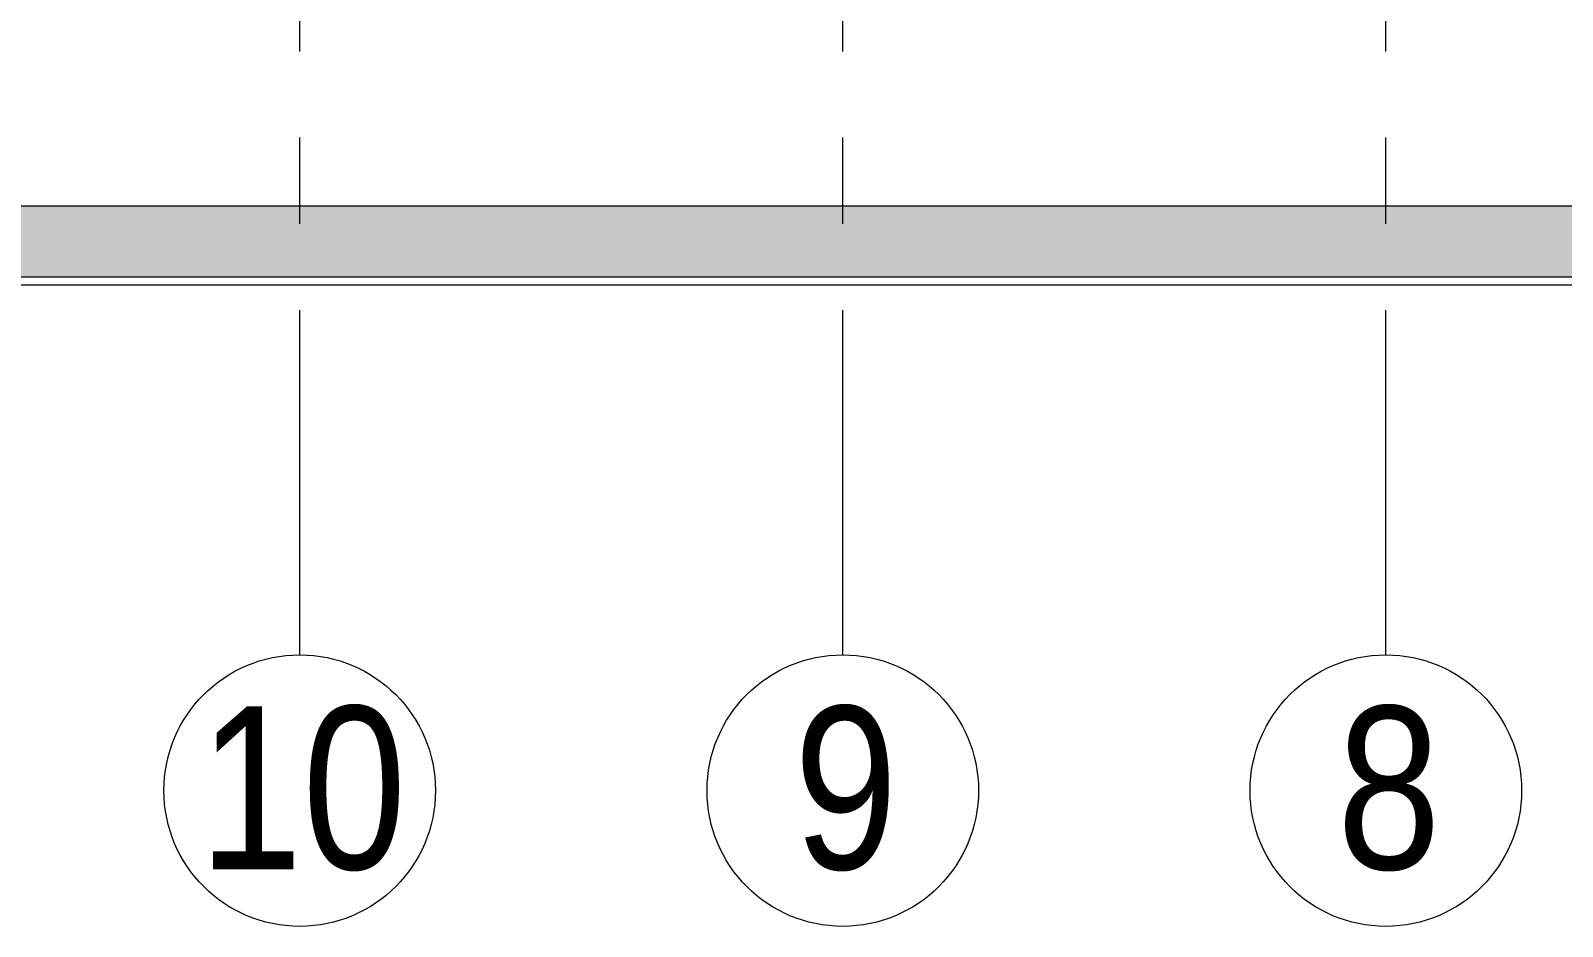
# Model space of a CAD drawing. Header units: metres. Extents: x -201 to 705, y -63 to 42.
# Drawn here: x -89.95 to -61.75, y -33.96 to -17.47 of the extents above; entities that cross this region are included whole.
import ezdxf

# ---------------------------------------------------------------- set-up
doc = ezdxf.new("R2010")
doc.units = ezdxf.units.M
doc.linetypes.add('Grid Line', pattern=[11.1125, 6.35, -1.5875, 1.5875, -1.5875])
for name, color, linetype, lineweight in [('A-----NPP', 7, 'Continuous', 9), ('A_GRID', 7, 'Continuous', 9), ('A_GRID_BALOON', 7, 'Continuous', 9), ('A_HATCH', 7, 'Continuous', 9), ('A_WALL', 7, 'Continuous', 9)]:
    doc.layers.add(name, color=color, linetype=linetype, lineweight=lineweight)
doc.styles.add('Arial Narrow_1', font='ARIALN.TTF', dxfattribs={"height": 3})

# ---------------------------------------------------------------- blocks, each defined once
blk = doc.blocks.new('IC-TKN-M7-S22-000-10-A1-32-K-T-6C-200_rvt-1-_1_13_4_13_ PERON KATI _FFL__ANAHTAR PLAN')
at = {"layer": 'A_HATCH', "true_color": 0x787878}
h = blk.add_hatch(dxfattribs=at)
h.set_pattern_fill('FP_3', color=8, style=0, pattern_type=2)
h.set_pattern_definition([(45, (0, 0), (-0.442274, 0.442274), []), (45, (0.4423, 0), (-0.442274, 0.442274), [0.31274, -0.15637])])
h.paths.add_polyline_path([(-94.977, -22), (-55.85, -22), (-55.85, -20.7), (-125.75, -20.7), (-125.75, -22), (-101.34, -22)])
at = {"layer": 'A-----NPP'}
blk.add_line((-125.751, -22.15), (-55.384, -22.15), dxfattribs=at)
at = {"layer": 'A_WALL', "lineweight": 18}
for p, q in [((-55.85, -20.7), (-125.75, -20.7)), ((-125.75, -22), (-55.85, -22))]:
    blk.add_line(p, q, dxfattribs=at)
blk = doc.blocks.new('Grid - Aks Sembolü-236857-_1_13_4_13_ PERON KATI _FFL__ANAHTAR PLAN')
at = {"layer": 'A_GRID_BALOON', "color": 253, "true_color": 0xaaaaaa}
blk.add_circle((0, 0), 0.005, dxfattribs=at)

msp = doc.modelspace()

# ---------------------------------------------------------------- linework, layer by layer
at = {"layer": 'A_GRID', "color": 253, "linetype": 'Grid Line', "true_color": 0xaaaaaa}
for p, q in [((-85, -28.963), (-85, 13.652)), ((-75, -28.963), (-75, 13.652)), ((-65, -28.963), (-65, 13.652)), ((30.197, -20.7), (-195.689, -20.7))]:
    msp.add_line(p, q, dxfattribs=at)

# ---------------------------------------------------------------- block references
at = {"lineweight": 5}
msp.add_blockref('IC-TKN-M7-S22-000-10-A1-32-K-T-6C-200_rvt-1-_1_13_4_13_ PERON KATI _FFL__ANAHTAR PLAN', (0, 0), dxfattribs=at)
at = {"layer": 'A_GRID_BALOON', "color": 253, "true_color": 0xaaaaaa, "xscale": 499.9999999999995, "yscale": 499.9999999999995, "zscale": 499.9999999999995}
for p in [(-85, -31.463), (-75, -31.463), (-65, -31.463)]:
    msp.add_blockref('Grid - Aks Sembolü-236857-_1_13_4_13_ PERON KATI _FFL__ANAHTAR PLAN', p, dxfattribs=at)

# ---------------------------------------------------------------- texts
at = {"layer": 'A_GRID_BALOON', "color": 253, "true_color": 0xaaaaaa, "char_height": 3, "attachment_point": 1, "style": 'Arial Narrow_1'}
for s, insert, width in [('10', (-86.86, -29.91), 4.64979), ('\\fArial Narrow|b0|i0|c162|p34|;9', (-75.9, -29.91), 2.32489), ('\\fArial Narrow|b0|i0|c162|p34|;8', (-65.9, -29.91), 2.32489)]:
    msp.add_mtext(s, dxfattribs=dict(at, insert=insert, width=width))

doc.saveas('drawing.dxf')
